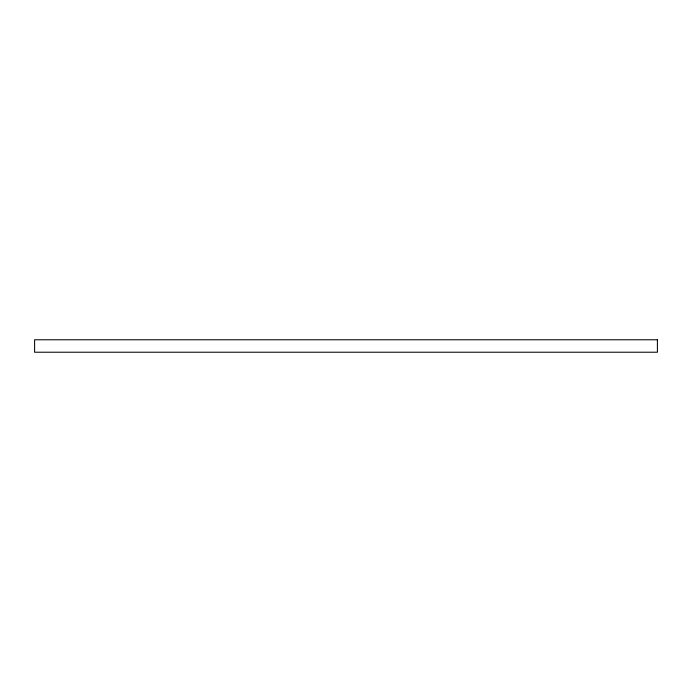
<?xml version="1.0" encoding="UTF-8"?>
<svg xmlns="http://www.w3.org/2000/svg" width="692" height="692" viewBox="0 0 692 692"><rect width="100%" height="100%" fill="white"/><g stroke="black" fill="none" stroke-linecap="round" stroke-linejoin="round"><path stroke-width="1.04" d="M657.4 339.772L34.6 339.772L34.6 352.228L657.4 352.228L657.4 339.772"/></g></svg>
